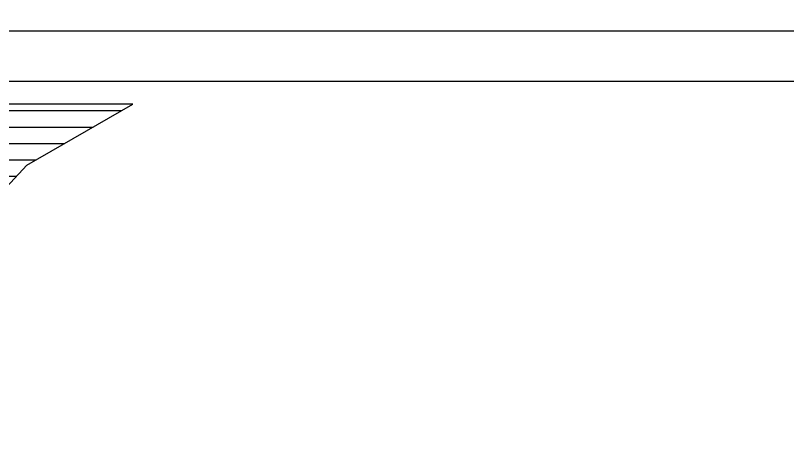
# Model space of a CAD drawing. Header units: metres. Extents: x 0 to 63075, y 0 to 44550.
# Drawn here: x 53841 to 54480, y 42079 to 42439 of the extents above; entities that cross this region are included whole.
import ezdxf

# ---------------------------------------------------------------- set-up
doc = ezdxf.new("R2010")
doc.units = ezdxf.units.M
doc.header["$LTSCALE"] = 75
for name, color, linetype in [('GSB', 7, 'Continuous'), ('ML6', 1, 'Continuous'), ('SDM', 7, 'Continuous'), ('SL1', 8, 'Continuous')]:
    doc.layers.add(name, color=color, linetype=linetype)
doc.styles.add('ROMANS', font='ROMANS.SHX')
doc.dimstyles.new('75___1-75', dxfattribs={"dimscale": 75, "dimtxt": 2.5, "dimasz": 2, "dimexe": 1.5, "dimexo": 1, "dimgap": 0.5, "dimtad": 1, "dimdec": 0, "dimzin": 12, "dimtxsty": 'ROMANS', "dimcen": 0, "dimclrd": 256, "dimclre": 256, "dimclrt": 3, "dimazin": 3, "dimtfac": 1, "dimtdec": 0, "dimtmove": 0, "dimatfit": 0, "dimfxl": 1, "dimlwd": -1, "dimlwe": -1, "dimarcsym": 0})

# ---------------------------------------------------------------- blocks, each defined once
blk = doc.blocks.new('A$C6bae614f')
at = {"layer": 'SL1'}
h = blk.add_hatch(dxfattribs=at)
h.set_pattern_fill('_USER', color=256, scale=90, angle=-0.0019, style=0, pattern_type=0)
h.set_pattern_definition([(359.99813, (326091.565, -11945.2), (0.00294, 90), [])])
h.paths.add_polyline_path([(373347.9, 56936.6), (369853.9, 56936.7), (370629.3, 56550), (371038.1, 56048.2), (371653.1, 55922.2), (372265.5, 56064.8), (372764.9, 56601.9)])
for p, q in [((349170.6, 57339.8), (379580.6, 57339.8)), ((349470.6, 57064.3), (379299.6, 57064.3))]:
    blk.add_line(p, q, dxfattribs=at)
blk.add_lwpolyline([(373347.9, 56936.6), (369853.9, 56936.7), (370629.3, 56550), (371038.1, 56048.2), (371653.1, 55922.2), (372265.5, 56064.8), (372764.9, 56601.9)], close=True, dxfattribs=at)
blk = doc.blocks.new('zw$15D4')
at = {"layer": 'ML6', "xscale": 0.2502808837766805, "yscale": 0.2502808837766805, "zscale": 0.2502808837766805}
blk.add_blockref('A$C6bae614f', (-85544.7, -3177.3), dxfattribs=at)

msp = doc.modelspace()

# ---------------------------------------------------------------- block references
at = {"layer": 'GSB', "xscale": 0.6000000000000068, "yscale": 0.6000000000000068, "zscale": 0.6000000000000068}
msp.add_blockref('zw$15D4', (49200, 35721.63), dxfattribs=at)

# ---------------------------------------------------------------- leaders
at = {"layer": 'SDM'}
msp.add_leader([(52766.71, 37891.88), (59453.13, 42438.72), (62243.43, 42438.72)], dimstyle='75___1-75', override={"dimtad": 0}, dxfattribs=at)

doc.saveas('drawing.dxf')
